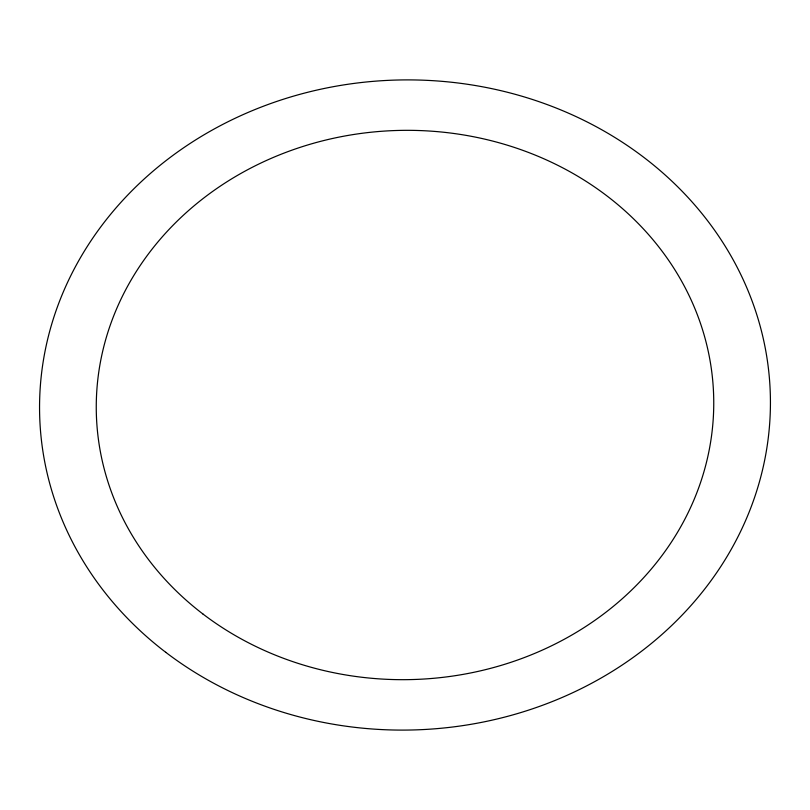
<?xml version="1.0" encoding="UTF-8"?>
<svg xmlns="http://www.w3.org/2000/svg" width="810" height="810" viewBox="0 0 810 810"><rect width="100%" height="100%" fill="white"/><g stroke="black" fill="none" stroke-linecap="round" stroke-linejoin="round"><path stroke-width="1.21" d="M165.736 652.293A365.472 325.053 -1.8 0 0 763.84 464.11A365.472 325.053 -1.8 0 0 285.414 98.587A365.472 325.053 -1.8 0 0 165.736 652.293M202.854 613.939A308.782 274.641 -1.8 0 0 708.183 454.947A308.782 274.641 -1.8 0 0 303.963 146.124A308.782 274.641 -1.8 0 0 202.854 613.939"/></g></svg>
